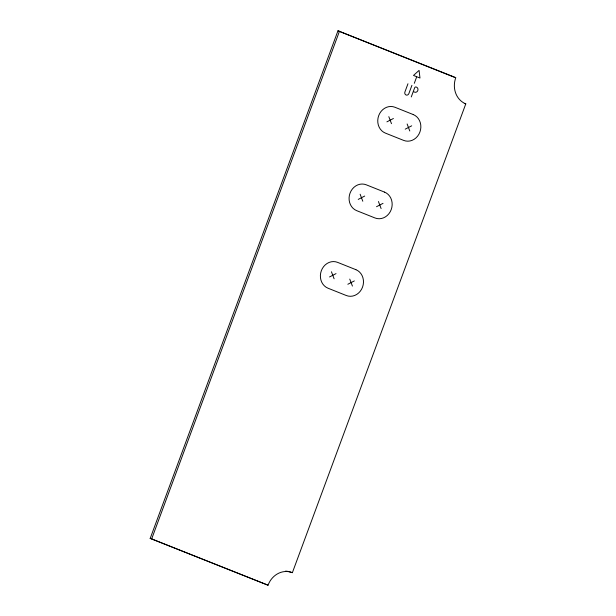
<?xml version="1.0" encoding="UTF-8"?>
<svg xmlns="http://www.w3.org/2000/svg" width="616" height="616" viewBox="0 0 616 616"><rect width="100%" height="100%" fill="white"/><g stroke="black" fill="none" stroke-linecap="round" stroke-linejoin="round"><path stroke-width="0.92" d="M150.212 538.369L337.968 30.8L455.794 77.631A20.698 18.449 -75.4 0 0 465.788 103.873L292.377 572.664A20.698 18.449 -75.4 0 0 268.037 585.2L150.212 538.369L268.037 585.2M151.729 538.761L339.485 31.193M407.961 83.753L404.92 91.969A2.387 2.125 -75.4 0 0 406.075 94.995A2.387 2.125 -75.4 0 0 408.885 93.547L411.919 85.331M414.298 83.314L416.732 76.731L419.973 78.024L419.08 70.386L413.49 75.437L416.501 76.638M411.272 96.943L414.653 87.811A1.294 1.155 -75.4 0 1 416.177 87.033L416.508 87.164A2.657 2.372 -75.4 0 1 417.794 90.537A2.657 2.372 -75.4 0 1 414.668 92.146L413.49 91.676M386.91 121.853L393.401 118.511M405.213 129.16L411.704 125.818M358.219 199.399L364.71 196.057M376.53 206.707L383.021 203.365M329.537 276.954L336.02 273.612M347.84 284.261L354.331 280.919M464.272 103.48L465.788 103.873M292.377 572.664L290.86 572.272A20.698 18.449 -75.4 0 0 285.555 571.117M337.968 30.8L454.285 77.239M407.13 123.985L409.794 130.985M388.819 116.678L391.483 123.677M378.44 201.54L381.104 208.539M360.137 194.233L362.801 201.232M349.757 279.094L352.421 286.086M331.447 271.779L334.111 278.779M413.244 114.561L394.933 107.253A13.798 12.305 -75.4 0 0 378.709 115.608A13.798 12.305 -75.4 0 0 385.37 133.102L403.68 140.41A13.798 12.305 -75.4 0 0 419.904 132.055A13.798 12.305 -75.4 0 0 413.244 114.561M384.553 192.115L366.25 184.808A13.798 12.305 -75.4 0 0 350.027 193.162A13.798 12.305 -75.4 0 0 356.687 210.657L374.99 217.964A13.798 12.305 -75.4 0 0 391.214 209.609A13.798 12.305 -75.4 0 0 384.553 192.115M355.871 269.662L337.56 262.354A13.798 12.305 -75.4 0 0 321.336 270.709A13.798 12.305 -75.4 0 0 327.997 288.203L346.308 295.518A13.798 12.305 -75.4 0 0 362.531 287.156A13.798 12.305 -75.4 0 0 355.871 269.662"/></g></svg>
